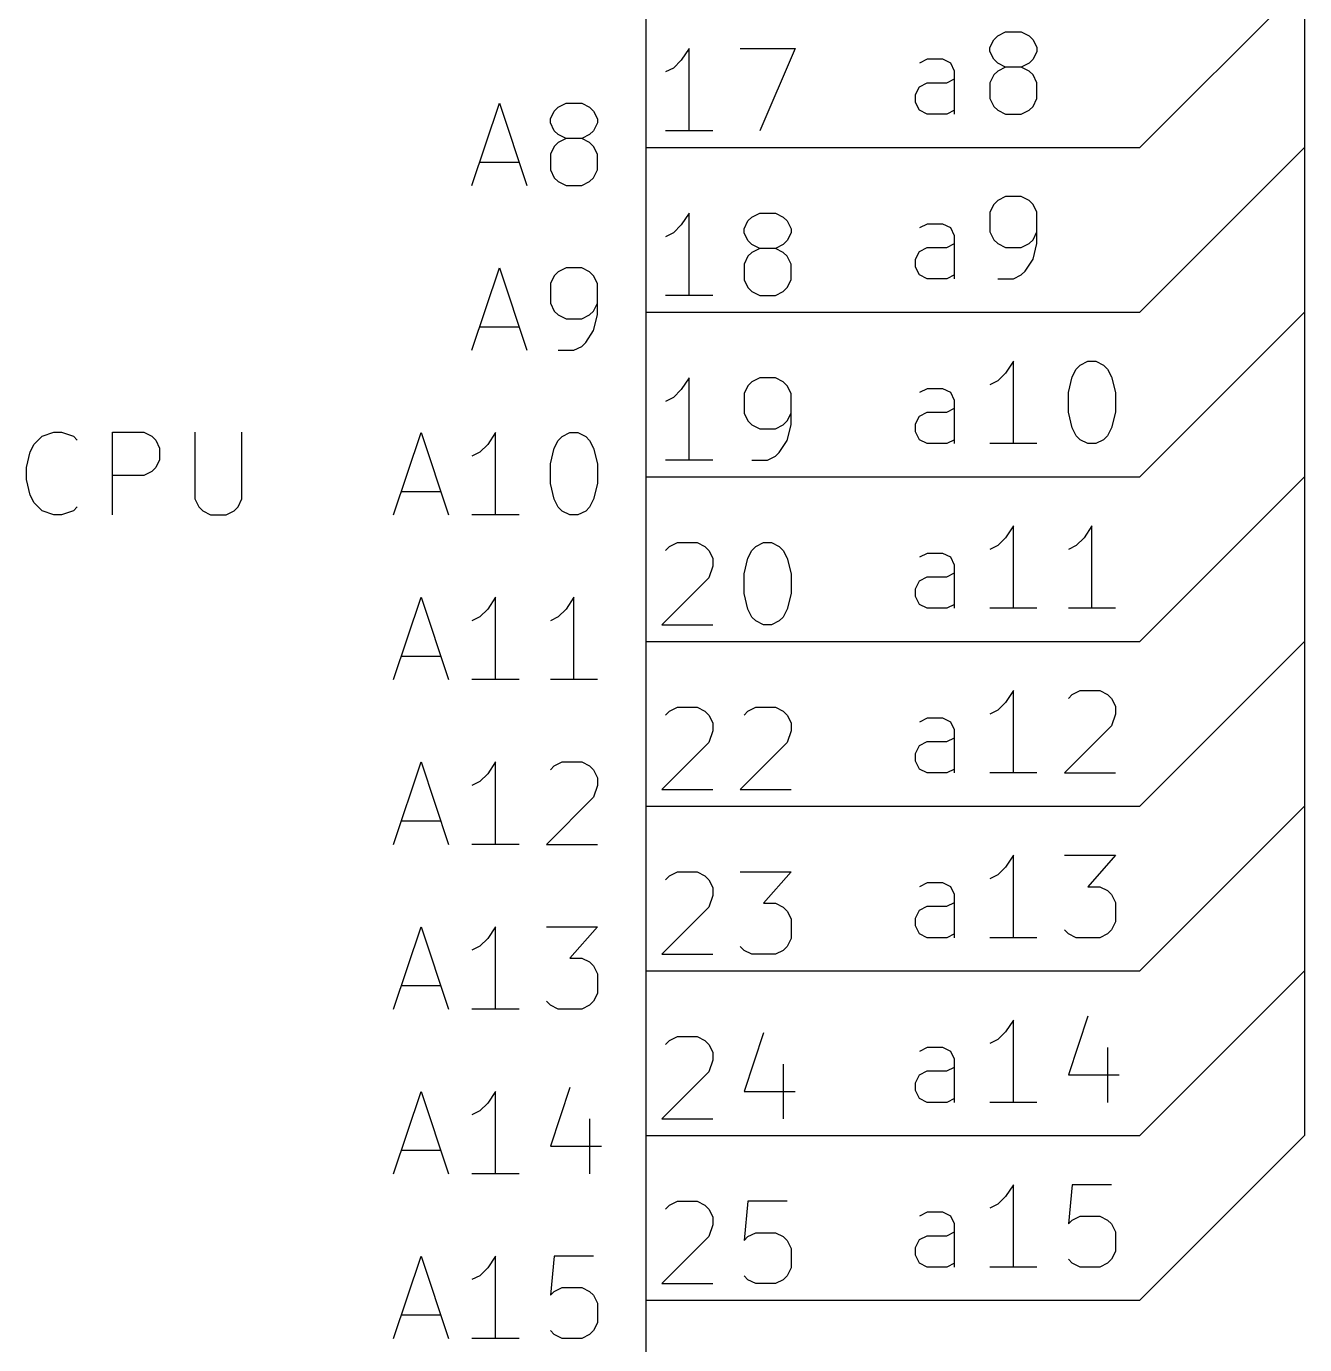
# Model space of a CAD drawing. Header units: millimetres. Extents: x 10 to 287, y -200 to -10.
# Drawn here: x 31.08 to 50.8, y -161.97 to -141.64 of the extents above; entities that cross this region are included whole.
import ezdxf

# ---------------------------------------------------------------- set-up
doc = ezdxf.new("R2010")
doc.units = ezdxf.units.MM
for name, color, linetype in [('BLUE', 174, 'CONTINUOUS'), ('GREENSIXTYFIVE', 129, 'CONTINUOUS'), ('LIGHTBLUE', 172, 'CONTINUOUS'), ('LIGHTGREEN', 92, 'CONTINUOUS'), ('LIGHTRED', 12, 'CONTINUOUS'), ('RED', 14, 'CONTINUOUS'), ('REDSIX', 19, 'CONTINUOUS'), ('WHITE', 250, 'CONTINUOUS')]:
    doc.layers.add(name, color=color, linetype=linetype)

msp = doc.modelspace()

# ---------------------------------------------------------------- linework, layer by layer
at = {"layer": 'BLUE', "linetype": 'CONTINUOUS'}
for p, q in [((50.8, -120.65), (50.8, -153.67)), ((50.8, -153.67), (50.8, -158.75))]:
    msp.add_line(p, q, dxfattribs=at)
at = {"layer": 'GREENSIXTYFIVE', "linetype": 'CONTINUOUS'}
for p, q in [((37.9548, -144.0975), (38.3781, -142.8275)), ((37.9548, -144.0975), (38.3781, -142.8275)), ((38.3781, -142.8275), (38.8015, -144.0975)), ((38.3781, -142.8275), (38.8015, -144.0975)), ((39.2248, -142.9485), (39.2853, -142.888)), ((39.2248, -142.9485), (39.2853, -142.888)), ((39.2853, -142.888), (39.4063, -142.8275)), ((39.2853, -142.888), (39.4063, -142.8275)), ((39.4063, -142.8275), (39.6482, -142.8275)), ((39.4063, -142.8275), (39.6482, -142.8275)), ((39.6482, -142.8275), (39.7691, -142.888)), ((39.6482, -142.8275), (39.7691, -142.888)), ((39.7691, -142.888), (39.8296, -142.9485)), ((39.7691, -142.888), (39.8296, -142.9485)), ((39.1644, -143.0694), (39.2248, -142.9485)), ((39.1644, -143.0694), (39.2248, -142.9485)), ((39.1644, -143.1299), (39.1644, -143.0694)), ((39.1644, -143.1299), (39.1644, -143.0694)), ((39.2248, -143.2509), (39.1644, -143.1299)), ((39.2248, -143.2509), (39.1644, -143.1299)), ((39.8296, -142.9485), (39.8901, -143.0694)), ((39.8296, -142.9485), (39.8901, -143.0694)), ((39.8901, -143.1299), (39.8296, -143.2509)), ((39.8901, -143.1299), (39.8296, -143.2509)), ((39.8901, -143.0694), (39.8901, -143.1299)), ((39.8901, -143.0694), (39.8901, -143.1299)), ((39.2853, -143.3113), (39.2248, -143.2509)), ((39.2853, -143.3113), (39.2248, -143.2509)), ((39.4063, -143.3718), (39.2853, -143.3113)), ((39.4063, -143.3718), (39.2853, -143.3113)), ((39.7691, -143.3113), (39.6482, -143.3718)), ((39.7691, -143.3113), (39.6482, -143.3718)), ((39.8296, -143.2509), (39.7691, -143.3113)), ((39.8296, -143.2509), (39.7691, -143.3113)), ((39.2248, -143.4928), (39.1644, -143.6137)), ((39.2248, -143.4928), (39.1644, -143.6137)), ((39.2853, -143.4323), (39.2248, -143.4928)), ((39.2853, -143.4323), (39.2248, -143.4928)), ((39.4063, -143.3718), (39.2853, -143.4323)), ((39.4063, -143.3718), (39.2853, -143.4323)), ((39.6482, -143.3718), (39.4063, -143.3718)), ((39.6482, -143.3718), (39.4063, -143.3718)), ((39.7691, -143.4323), (39.6482, -143.3718)), ((39.7691, -143.4323), (39.6482, -143.3718)), ((39.8296, -143.4928), (39.7691, -143.4323)), ((39.8296, -143.4928), (39.7691, -143.4323)), ((39.8901, -143.6137), (39.8296, -143.4928)), ((39.8901, -143.6137), (39.8296, -143.4928)), ((38.0758, -143.7347), (38.6805, -143.7347)), ((38.0758, -143.7347), (38.6805, -143.7347)), ((39.1644, -143.6137), (39.1644, -143.8556)), ((39.1644, -143.6137), (39.1644, -143.8556)), ((39.8901, -143.8556), (39.8901, -143.6137)), ((39.8901, -143.8556), (39.8901, -143.6137)), ((39.1644, -143.8556), (39.2248, -143.9766)), ((39.1644, -143.8556), (39.2248, -143.9766)), ((39.8296, -143.9766), (39.8901, -143.8556)), ((39.8296, -143.9766), (39.8901, -143.8556)), ((39.2248, -143.9766), (39.2853, -144.0371)), ((39.2248, -143.9766), (39.2853, -144.0371)), ((39.2853, -144.0371), (39.4063, -144.0975)), ((39.2853, -144.0371), (39.4063, -144.0975)), ((39.4063, -144.0975), (39.6482, -144.0975)), ((39.4063, -144.0975), (39.6482, -144.0975)), ((39.6482, -144.0975), (39.7691, -144.0371)), ((39.6482, -144.0975), (39.7691, -144.0371)), ((39.7691, -144.0371), (39.8296, -143.9766)), ((39.7691, -144.0371), (39.8296, -143.9766)), ((37.9548, -146.6375), (38.3781, -145.3675)), ((37.9548, -146.6375), (38.3781, -145.3675)), ((38.3781, -145.3675), (38.8015, -146.6375)), ((38.3781, -145.3675), (38.8015, -146.6375)), ((39.2248, -145.4885), (39.1644, -145.6094)), ((39.2248, -145.4885), (39.1644, -145.6094)), ((39.2853, -145.428), (39.2248, -145.4885)), ((39.2853, -145.428), (39.2248, -145.4885)), ((39.4063, -145.3675), (39.2853, -145.428)), ((39.4063, -145.3675), (39.2853, -145.428)), ((39.6482, -145.3675), (39.4063, -145.3675)), ((39.6482, -145.3675), (39.4063, -145.3675)), ((39.7691, -145.428), (39.6482, -145.3675)), ((39.7691, -145.428), (39.6482, -145.3675)), ((39.8296, -145.4885), (39.7691, -145.428)), ((39.8296, -145.4885), (39.7691, -145.428)), ((39.8901, -145.6094), (39.8296, -145.4885)), ((39.8901, -145.6094), (39.8296, -145.4885)), ((39.1644, -145.6094), (39.1644, -145.9118)), ((39.1644, -145.6094), (39.1644, -145.9118)), ((39.8901, -146.0932), (39.8901, -145.6094)), ((39.8901, -146.0932), (39.8901, -145.6094)), ((39.1644, -145.9118), (39.2248, -146.0328)), ((39.1644, -145.9118), (39.2248, -146.0328)), ((39.8296, -146.0328), (39.8901, -145.9118)), ((39.8296, -146.0328), (39.8901, -145.9118)), ((39.2248, -146.0328), (39.2853, -146.0932)), ((39.2248, -146.0328), (39.2853, -146.0932)), ((39.2853, -146.0932), (39.4063, -146.1537)), ((39.2853, -146.0932), (39.4063, -146.1537)), ((39.4063, -146.1537), (39.6482, -146.1537)), ((39.4063, -146.1537), (39.6482, -146.1537)), ((39.6482, -146.1537), (39.7691, -146.0932)), ((39.6482, -146.1537), (39.7691, -146.0932)), ((39.7691, -146.0932), (39.8296, -146.0328)), ((39.7691, -146.0932), (39.8296, -146.0328)), ((39.8296, -146.3351), (39.8901, -146.0932)), ((39.8296, -146.3351), (39.8901, -146.0932)), ((38.0758, -146.2747), (38.6805, -146.2747)), ((38.0758, -146.2747), (38.6805, -146.2747)), ((39.7086, -146.5166), (39.8296, -146.3351)), ((39.7086, -146.5166), (39.8296, -146.3351)), ((39.5272, -146.6375), (39.6482, -146.5771)), ((39.5272, -146.6375), (39.6482, -146.5771)), ((39.6482, -146.5771), (39.7086, -146.5166)), ((39.6482, -146.5771), (39.7086, -146.5166)), ((39.2853, -146.6375), (39.5272, -146.6375)), ((39.2853, -146.6375), (39.5272, -146.6375)), ((36.7453, -149.1775), (37.1686, -147.9075)), ((36.7453, -149.1775), (37.1686, -147.9075)), ((37.1686, -147.9075), (37.592, -149.1775)), ((37.1686, -147.9075), (37.592, -149.1775)), ((38.3177, -147.9075), (38.1968, -148.089)), ((38.3177, -147.9075), (38.1968, -148.089)), ((38.3177, -149.1775), (38.3177, -147.9075)), ((38.3177, -149.1775), (38.3177, -147.9075)), ((39.2853, -148.0285), (39.3458, -147.968)), ((39.2853, -148.0285), (39.3458, -147.968)), ((39.3458, -147.968), (39.4667, -147.9075)), ((39.3458, -147.968), (39.4667, -147.9075)), ((39.4667, -147.9075), (39.5877, -147.9075)), ((39.4667, -147.9075), (39.5877, -147.9075)), ((39.5877, -147.9075), (39.7086, -147.968)), ((39.5877, -147.9075), (39.7086, -147.968)), ((39.7086, -147.968), (39.7691, -148.0285)), ((39.7086, -147.968), (39.7691, -148.0285)), ((38.0758, -148.2099), (37.9549, -148.2704)), ((38.0758, -148.2099), (37.9549, -148.2704)), ((38.1968, -148.089), (38.0758, -148.2099)), ((38.1968, -148.089), (38.0758, -148.2099)), ((39.1644, -148.3913), (39.2248, -148.1494)), ((39.1644, -148.3913), (39.2248, -148.1494)), ((39.2248, -148.1494), (39.2853, -148.0285)), ((39.2248, -148.1494), (39.2853, -148.0285)), ((39.7691, -148.0285), (39.8296, -148.1494)), ((39.7691, -148.0285), (39.8296, -148.1494)), ((39.8296, -148.1494), (39.8901, -148.3913)), ((39.8296, -148.1494), (39.8901, -148.3913)), ((39.1644, -148.6937), (39.1644, -148.3913)), ((39.1644, -148.6937), (39.1644, -148.3913)), ((39.8901, -148.3913), (39.8901, -148.6937)), ((39.8901, -148.3913), (39.8901, -148.6937)), ((36.8663, -148.8147), (37.471, -148.8147)), ((36.8663, -148.8147), (37.471, -148.8147)), ((39.2248, -148.9356), (39.1644, -148.6937)), ((39.2248, -148.9356), (39.1644, -148.6937)), ((39.8901, -148.6937), (39.8296, -148.9356)), ((39.8901, -148.6937), (39.8296, -148.9356)), ((39.2853, -149.0566), (39.2248, -148.9356)), ((39.2853, -149.0566), (39.2248, -148.9356)), ((39.8296, -148.9356), (39.7691, -149.0566)), ((39.8296, -148.9356), (39.7691, -149.0566)), ((38.6806, -149.1775), (37.9549, -149.1775)), ((38.6806, -149.1775), (37.9549, -149.1775)), ((39.3458, -149.1171), (39.2853, -149.0566)), ((39.3458, -149.1171), (39.2853, -149.0566)), ((39.4667, -149.1775), (39.3458, -149.1171)), ((39.4667, -149.1775), (39.3458, -149.1171)), ((39.5877, -149.1775), (39.4667, -149.1775)), ((39.5877, -149.1775), (39.4667, -149.1775)), ((39.7086, -149.1171), (39.5877, -149.1775)), ((39.7086, -149.1171), (39.5877, -149.1775)), ((39.7691, -149.0566), (39.7086, -149.1171)), ((39.7691, -149.0566), (39.7086, -149.1171)), ((36.7453, -151.7175), (37.1686, -150.4475)), ((36.7453, -151.7175), (37.1686, -150.4475)), ((37.1686, -150.4475), (37.592, -151.7175)), ((37.1686, -150.4475), (37.592, -151.7175)), ((38.3177, -150.4475), (38.1968, -150.629)), ((38.3177, -150.4475), (38.1968, -150.629)), ((38.3177, -151.7175), (38.3177, -150.4475)), ((38.3177, -151.7175), (38.3177, -150.4475)), ((39.5272, -150.4475), (39.4063, -150.629)), ((39.5272, -150.4475), (39.4063, -150.629)), ((39.5272, -151.7175), (39.5272, -150.4475)), ((39.5272, -151.7175), (39.5272, -150.4475)), ((38.1968, -150.629), (38.0758, -150.7499)), ((38.1968, -150.629), (38.0758, -150.7499)), ((39.4063, -150.629), (39.2853, -150.7499)), ((39.4063, -150.629), (39.2853, -150.7499)), ((38.0758, -150.7499), (37.9549, -150.8104)), ((38.0758, -150.7499), (37.9549, -150.8104)), ((39.2853, -150.7499), (39.1644, -150.8104)), ((39.2853, -150.7499), (39.1644, -150.8104)), ((36.8663, -151.3547), (37.471, -151.3547)), ((36.8663, -151.3547), (37.471, -151.3547)), ((38.6806, -151.7175), (37.9549, -151.7175)), ((38.6806, -151.7175), (37.9549, -151.7175)), ((39.8901, -151.7175), (39.1644, -151.7175)), ((39.8901, -151.7175), (39.1644, -151.7175)), ((36.7453, -154.2575), (37.1686, -152.9875)), ((36.7453, -154.2575), (37.1686, -152.9875)), ((37.1686, -152.9875), (37.592, -154.2575)), ((37.1686, -152.9875), (37.592, -154.2575)), ((38.3177, -152.9875), (38.1968, -153.169)), ((38.3177, -152.9875), (38.1968, -153.169)), ((38.3177, -154.2575), (38.3177, -152.9875)), ((38.3177, -154.2575), (38.3177, -152.9875)), ((39.1644, -153.1085), (39.2248, -153.048)), ((39.1644, -153.1085), (39.2248, -153.048)), ((39.2248, -153.048), (39.3458, -152.9875)), ((39.2248, -153.048), (39.3458, -152.9875)), ((39.3458, -152.9875), (39.6482, -152.9875)), ((39.3458, -152.9875), (39.6482, -152.9875)), ((39.6482, -152.9875), (39.7691, -153.048)), ((39.6482, -152.9875), (39.7691, -153.048)), ((39.7691, -153.048), (39.8296, -153.1085)), ((39.7691, -153.048), (39.8296, -153.1085)), ((38.0758, -153.2899), (37.9549, -153.3504)), ((38.0758, -153.2899), (37.9549, -153.3504)), ((38.1968, -153.169), (38.0758, -153.2899)), ((38.1968, -153.169), (38.0758, -153.2899)), ((39.8296, -153.1085), (39.8901, -153.2294)), ((39.8296, -153.1085), (39.8901, -153.2294)), ((39.8901, -153.2294), (39.8901, -153.3504)), ((39.8901, -153.2294), (39.8901, -153.3504)), ((39.8901, -153.3504), (39.8296, -153.5318)), ((39.8901, -153.3504), (39.8296, -153.5318)), ((39.8296, -153.5318), (39.1039, -154.2575)), ((39.8296, -153.5318), (39.1039, -154.2575)), ((36.8663, -153.8947), (37.471, -153.8947)), ((36.8663, -153.8947), (37.471, -153.8947)), ((38.6806, -154.2575), (37.9549, -154.2575)), ((38.6806, -154.2575), (37.9549, -154.2575)), ((39.1039, -154.2575), (39.8901, -154.2575)), ((39.1039, -154.2575), (39.8901, -154.2575)), ((36.7453, -156.7975), (37.1686, -155.5275)), ((36.7453, -156.7975), (37.1686, -155.5275)), ((37.1686, -155.5275), (37.592, -156.7975)), ((37.1686, -155.5275), (37.592, -156.7975)), ((38.3177, -155.5275), (38.1968, -155.709)), ((38.3177, -155.5275), (38.1968, -155.709)), ((38.3177, -156.7975), (38.3177, -155.5275)), ((38.3177, -156.7975), (38.3177, -155.5275)), ((39.1039, -155.5275), (39.8901, -155.5275)), ((39.1039, -155.5275), (39.8901, -155.5275)), ((39.8901, -155.5275), (39.4667, -156.0113)), ((39.8901, -155.5275), (39.4667, -156.0113)), ((38.1968, -155.709), (38.0758, -155.8299)), ((38.1968, -155.709), (38.0758, -155.8299)), ((38.0758, -155.8299), (37.9549, -155.8904)), ((38.0758, -155.8299), (37.9549, -155.8904)), ((39.4667, -156.0113), (39.6482, -156.0113)), ((39.4667, -156.0113), (39.6482, -156.0113)), ((39.6482, -156.0113), (39.7691, -156.0718)), ((39.6482, -156.0113), (39.7691, -156.0718)), ((39.7691, -156.0718), (39.8296, -156.1323)), ((39.7691, -156.0718), (39.8296, -156.1323)), ((39.8296, -156.1323), (39.8901, -156.2532)), ((39.8296, -156.1323), (39.8901, -156.2532)), ((39.8901, -156.2532), (39.8901, -156.5556)), ((39.8901, -156.2532), (39.8901, -156.5556)), ((36.8663, -156.4347), (37.471, -156.4347)), ((36.8663, -156.4347), (37.471, -156.4347)), ((39.1644, -156.7371), (39.1039, -156.6766)), ((39.1644, -156.7371), (39.1039, -156.6766)), ((39.2853, -156.7975), (39.1644, -156.7371)), ((39.2853, -156.7975), (39.1644, -156.7371)), ((39.7691, -156.7371), (39.6482, -156.7975)), ((39.7691, -156.7371), (39.6482, -156.7975)), ((39.8296, -156.6766), (39.7691, -156.7371)), ((39.8296, -156.6766), (39.7691, -156.7371)), ((39.8901, -156.5556), (39.8296, -156.6766)), ((39.8901, -156.5556), (39.8296, -156.6766)), ((38.6806, -156.7975), (37.9549, -156.7975)), ((38.6806, -156.7975), (37.9549, -156.7975)), ((39.6482, -156.7975), (39.2853, -156.7975)), ((39.6482, -156.7975), (39.2853, -156.7975)), ((36.7453, -159.3375), (37.1686, -158.0675)), ((36.7453, -159.3375), (37.1686, -158.0675)), ((37.1686, -158.0675), (37.592, -159.3375)), ((37.1686, -158.0675), (37.592, -159.3375)), ((38.3177, -158.0675), (38.1968, -158.249)), ((38.3177, -158.0675), (38.1968, -158.249)), ((38.3177, -159.3375), (38.3177, -158.0675)), ((38.3177, -159.3375), (38.3177, -158.0675)), ((39.4667, -158.0071), (39.1644, -158.9142)), ((39.4667, -158.0071), (39.1644, -158.9142)), ((38.0758, -158.3699), (37.9549, -158.4304)), ((38.0758, -158.3699), (37.9549, -158.4304)), ((38.1968, -158.249), (38.0758, -158.3699)), ((38.1968, -158.249), (38.0758, -158.3699)), ((39.7691, -158.4909), (39.7691, -159.3375)), ((39.7691, -158.4909), (39.7691, -159.3375)), ((36.8663, -158.9747), (37.471, -158.9747)), ((36.8663, -158.9747), (37.471, -158.9747)), ((39.1644, -158.9142), (39.9505, -158.9142)), ((39.1644, -158.9142), (39.9505, -158.9142)), ((38.6806, -159.3375), (37.9549, -159.3375)), ((38.6806, -159.3375), (37.9549, -159.3375)), ((36.7453, -161.8775), (37.1686, -160.6075)), ((36.7453, -161.8775), (37.1686, -160.6075)), ((37.1686, -160.6075), (37.592, -161.8775)), ((37.1686, -160.6075), (37.592, -161.8775)), ((38.3177, -160.6075), (38.1968, -160.789)), ((38.3177, -160.6075), (38.1968, -160.789)), ((38.3177, -161.8775), (38.3177, -160.6075)), ((38.3177, -161.8775), (38.3177, -160.6075)), ((39.2248, -160.6075), (39.1644, -161.2123)), ((39.2248, -160.6075), (39.1644, -161.2123)), ((39.8296, -160.6075), (39.2248, -160.6075)), ((39.8296, -160.6075), (39.2248, -160.6075)), ((38.1968, -160.789), (38.0758, -160.9099)), ((38.1968, -160.789), (38.0758, -160.9099)), ((38.0758, -160.9099), (37.9549, -160.9704)), ((38.0758, -160.9099), (37.9549, -160.9704)), ((39.1644, -161.2123), (39.2248, -161.1518)), ((39.1644, -161.2123), (39.2248, -161.1518)), ((39.2248, -161.1518), (39.3458, -161.0913)), ((39.2248, -161.1518), (39.3458, -161.0913)), ((39.3458, -161.0913), (39.6482, -161.0913)), ((39.3458, -161.0913), (39.6482, -161.0913)), ((39.6482, -161.0913), (39.7691, -161.1518)), ((39.6482, -161.0913), (39.7691, -161.1518)), ((39.7691, -161.1518), (39.8296, -161.2123)), ((39.7691, -161.1518), (39.8296, -161.2123)), ((39.8296, -161.2123), (39.8901, -161.3332)), ((39.8296, -161.2123), (39.8901, -161.3332)), ((39.8901, -161.3332), (39.8901, -161.6356)), ((39.8901, -161.3332), (39.8901, -161.6356)), ((36.8663, -161.5147), (37.471, -161.5147)), ((36.8663, -161.5147), (37.471, -161.5147)), ((39.2248, -161.8171), (39.1644, -161.7566)), ((39.2248, -161.8171), (39.1644, -161.7566)), ((39.3458, -161.8775), (39.2248, -161.8171)), ((39.3458, -161.8775), (39.2248, -161.8171)), ((39.7691, -161.8171), (39.6482, -161.8775)), ((39.7691, -161.8171), (39.6482, -161.8775)), ((39.8296, -161.7566), (39.7691, -161.8171)), ((39.8296, -161.7566), (39.7691, -161.8171)), ((39.8901, -161.6356), (39.8296, -161.7566)), ((39.8901, -161.6356), (39.8296, -161.7566)), ((38.6806, -161.8775), (37.9549, -161.8775)), ((38.6806, -161.8775), (37.9549, -161.8775)), ((39.6482, -161.8775), (39.3458, -161.8775)), ((39.6482, -161.8775), (39.3458, -161.8775))]:
    msp.add_line(p, q, dxfattribs=at)
at = {"layer": 'LIGHTBLUE', "linetype": 'CONTINUOUS'}
for p, q in [((31.2012, -148.0847), (31.3222, -147.9637)), ((31.3222, -147.9637), (31.5036, -147.9032)), ((31.5036, -147.9032), (31.6245, -147.9032)), ((31.6245, -147.9032), (31.806, -147.9637)), ((31.806, -147.9637), (31.8664, -148.0242)), ((32.4107, -149.1732), (32.4107, -147.9032)), ((32.4107, -147.9032), (32.8945, -147.9032)), ((32.8945, -147.9032), (33.0155, -147.9637)), ((33.0155, -147.9637), (33.076, -148.0242)), ((33.6807, -147.9032), (33.6807, -148.9313)), ((34.4064, -148.9313), (34.4064, -147.9032)), ((31.0803, -148.4475), (31.1407, -148.2056)), ((31.1407, -148.2056), (31.2012, -148.0847)), ((33.076, -148.0242), (33.1364, -148.1451)), ((33.1364, -148.1451), (33.1364, -148.3266)), ((33.1364, -148.3266), (33.076, -148.4475)), ((31.0803, -148.6289), (31.0803, -148.4475)), ((32.8945, -148.5685), (32.4107, -148.5685)), ((33.0155, -148.508), (32.8945, -148.5685)), ((33.076, -148.4475), (33.0155, -148.508)), ((31.1407, -148.8708), (31.0803, -148.6289)), ((31.2012, -148.9918), (31.1407, -148.8708)), ((31.3222, -149.1128), (31.2012, -148.9918)), ((33.6807, -148.9313), (33.7412, -149.0523)), ((34.346, -149.0523), (34.4064, -148.9313)), ((31.5036, -149.1732), (31.3222, -149.1128)), ((31.6245, -149.1732), (31.5036, -149.1732)), ((31.806, -149.1128), (31.6245, -149.1732)), ((31.8664, -149.0523), (31.806, -149.1128)), ((33.7412, -149.0523), (33.8017, -149.1128)), ((33.8017, -149.1128), (33.9226, -149.1732)), ((33.9226, -149.1732), (34.1645, -149.1732)), ((34.1645, -149.1732), (34.2855, -149.1128)), ((34.2855, -149.1128), (34.346, -149.0523))]:
    msp.add_line(p, q, dxfattribs=at)
at = {"layer": 'LIGHTGREEN', "linetype": 'CONTINUOUS'}
for p, q in [((48.26, -143.51), (50.8, -140.97)), ((43.18, -143.51), (48.26, -143.51)), ((48.26, -146.05), (50.8, -143.51)), ((43.18, -146.05), (48.26, -146.05)), ((48.26, -148.59), (50.8, -146.05)), ((43.18, -148.59), (48.26, -148.59)), ((48.26, -151.13), (50.8, -148.59)), ((43.18, -151.13), (48.26, -151.13)), ((48.26, -153.67), (50.8, -151.13)), ((43.18, -153.67), (48.26, -153.67)), ((48.26, -156.21), (50.8, -153.67)), ((43.18, -156.21), (48.26, -156.21)), ((48.26, -158.75), (50.8, -156.21)), ((43.18, -158.75), (48.26, -158.75)), ((48.26, -161.29), (50.8, -158.75)), ((43.18, -161.29), (48.26, -161.29))]:
    msp.add_line(p, q, dxfattribs=at)
at = {"layer": 'LIGHTRED', "linetype": 'CONTINUOUS'}
for p, q in [((41.3052, -141.9829), (41.1843, -142.1644)), ((41.3052, -141.9829), (41.1843, -142.1644)), ((41.3052, -143.2529), (41.3052, -141.9829)), ((41.3052, -143.2529), (41.3052, -141.9829)), ((42.0914, -141.9829), (42.938, -141.9829)), ((42.0914, -141.9829), (42.938, -141.9829)), ((42.938, -141.9829), (42.3938, -143.2529)), ((42.938, -141.9829), (42.3938, -143.2529)), ((41.0633, -142.2853), (40.9424, -142.3458)), ((41.0633, -142.2853), (40.9424, -142.3458)), ((41.1843, -142.1644), (41.0633, -142.2853)), ((41.1843, -142.1644), (41.0633, -142.2853)), ((41.6681, -143.2529), (40.9424, -143.2529)), ((41.6681, -143.2529), (40.9424, -143.2529)), ((41.3052, -144.5229), (41.1843, -144.7044)), ((41.3052, -144.5229), (41.1843, -144.7044)), ((41.3052, -145.7929), (41.3052, -144.5229)), ((41.3052, -145.7929), (41.3052, -144.5229)), ((42.2728, -144.5834), (42.3938, -144.5229)), ((42.2728, -144.5834), (42.3938, -144.5229)), ((42.3938, -144.5229), (42.6357, -144.5229)), ((42.3938, -144.5229), (42.6357, -144.5229)), ((42.6357, -144.5229), (42.7566, -144.5834)), ((42.6357, -144.5229), (42.7566, -144.5834)), ((41.1843, -144.7044), (41.0633, -144.8253)), ((41.1843, -144.7044), (41.0633, -144.8253)), ((42.1519, -144.7648), (42.2123, -144.6439)), ((42.1519, -144.7648), (42.2123, -144.6439)), ((42.2123, -144.6439), (42.2728, -144.5834)), ((42.2123, -144.6439), (42.2728, -144.5834)), ((42.7566, -144.5834), (42.8171, -144.6439)), ((42.7566, -144.5834), (42.8171, -144.6439)), ((42.8171, -144.6439), (42.8776, -144.7648)), ((42.8171, -144.6439), (42.8776, -144.7648)), ((41.0633, -144.8253), (40.9424, -144.8858)), ((41.0633, -144.8253), (40.9424, -144.8858)), ((42.1519, -144.8253), (42.1519, -144.7648)), ((42.1519, -144.8253), (42.1519, -144.7648)), ((42.2123, -144.9463), (42.1519, -144.8253)), ((42.2123, -144.9463), (42.1519, -144.8253)), ((42.2728, -145.0067), (42.2123, -144.9463)), ((42.2728, -145.0067), (42.2123, -144.9463)), ((42.8171, -144.9463), (42.7566, -145.0067)), ((42.8171, -144.9463), (42.7566, -145.0067)), ((42.8776, -144.8253), (42.8171, -144.9463)), ((42.8776, -144.8253), (42.8171, -144.9463)), ((42.8776, -144.7648), (42.8776, -144.8253)), ((42.8776, -144.7648), (42.8776, -144.8253)), ((42.2728, -145.1277), (42.2123, -145.1882)), ((42.2728, -145.1277), (42.2123, -145.1882)), ((42.3938, -145.0672), (42.2728, -145.0067)), ((42.3938, -145.0672), (42.2728, -145.0067)), ((42.3938, -145.0672), (42.2728, -145.1277)), ((42.3938, -145.0672), (42.2728, -145.1277)), ((42.6357, -145.0672), (42.3938, -145.0672)), ((42.6357, -145.0672), (42.3938, -145.0672)), ((42.7566, -145.0067), (42.6357, -145.0672)), ((42.7566, -145.0067), (42.6357, -145.0672)), ((42.7566, -145.1277), (42.6357, -145.0672)), ((42.7566, -145.1277), (42.6357, -145.0672)), ((42.8171, -145.1882), (42.7566, -145.1277)), ((42.8171, -145.1882), (42.7566, -145.1277)), ((42.2123, -145.1882), (42.1519, -145.3091)), ((42.2123, -145.1882), (42.1519, -145.3091)), ((42.1519, -145.3091), (42.1519, -145.551)), ((42.1519, -145.3091), (42.1519, -145.551)), ((42.8776, -145.3091), (42.8171, -145.1882)), ((42.8776, -145.3091), (42.8171, -145.1882)), ((42.8776, -145.551), (42.8776, -145.3091)), ((42.8776, -145.551), (42.8776, -145.3091)), ((42.1519, -145.551), (42.2123, -145.672)), ((42.1519, -145.551), (42.2123, -145.672)), ((42.8171, -145.672), (42.8776, -145.551)), ((42.8171, -145.672), (42.8776, -145.551)), ((42.2123, -145.672), (42.2728, -145.7325)), ((42.2123, -145.672), (42.2728, -145.7325)), ((42.2728, -145.7325), (42.3938, -145.7929)), ((42.2728, -145.7325), (42.3938, -145.7929)), ((42.6357, -145.7929), (42.7566, -145.7325)), ((42.6357, -145.7929), (42.7566, -145.7325)), ((42.7566, -145.7325), (42.8171, -145.672)), ((42.7566, -145.7325), (42.8171, -145.672)), ((41.6681, -145.7929), (40.9424, -145.7929)), ((41.6681, -145.7929), (40.9424, -145.7929)), ((42.3938, -145.7929), (42.6357, -145.7929)), ((42.3938, -145.7929), (42.6357, -145.7929)), ((41.3052, -147.0629), (41.1843, -147.2444)), ((41.3052, -147.0629), (41.1843, -147.2444)), ((41.3052, -148.3329), (41.3052, -147.0629)), ((41.3052, -148.3329), (41.3052, -147.0629)), ((42.2123, -147.1839), (42.1519, -147.3048)), ((42.2123, -147.1839), (42.1519, -147.3048)), ((42.2728, -147.1234), (42.2123, -147.1839)), ((42.2728, -147.1234), (42.2123, -147.1839)), ((42.3938, -147.0629), (42.2728, -147.1234)), ((42.3938, -147.0629), (42.2728, -147.1234)), ((42.6357, -147.0629), (42.3938, -147.0629)), ((42.6357, -147.0629), (42.3938, -147.0629)), ((42.7566, -147.1234), (42.6357, -147.0629)), ((42.7566, -147.1234), (42.6357, -147.0629)), ((42.8171, -147.1839), (42.7566, -147.1234)), ((42.8171, -147.1839), (42.7566, -147.1234)), ((42.8776, -147.3048), (42.8171, -147.1839)), ((42.8776, -147.3048), (42.8171, -147.1839)), ((41.0633, -147.3653), (40.9424, -147.4258)), ((41.0633, -147.3653), (40.9424, -147.4258)), ((41.1843, -147.2444), (41.0633, -147.3653)), ((41.1843, -147.2444), (41.0633, -147.3653)), ((42.1519, -147.3048), (42.1519, -147.6072)), ((42.1519, -147.3048), (42.1519, -147.6072)), ((42.8776, -147.7886), (42.8776, -147.3048)), ((42.8776, -147.7886), (42.8776, -147.3048)), ((42.1519, -147.6072), (42.2123, -147.7282)), ((42.1519, -147.6072), (42.2123, -147.7282)), ((42.2123, -147.7282), (42.2728, -147.7886)), ((42.2123, -147.7282), (42.2728, -147.7886)), ((42.2728, -147.7886), (42.3938, -147.8491)), ((42.2728, -147.7886), (42.3938, -147.8491)), ((42.6357, -147.8491), (42.7566, -147.7886)), ((42.6357, -147.8491), (42.7566, -147.7886)), ((42.7566, -147.7886), (42.8171, -147.7282)), ((42.7566, -147.7886), (42.8171, -147.7282)), ((42.8171, -147.7282), (42.8776, -147.6072)), ((42.8171, -147.7282), (42.8776, -147.6072)), ((42.8171, -148.0305), (42.8776, -147.7886)), ((42.8171, -148.0305), (42.8776, -147.7886)), ((42.3938, -147.8491), (42.6357, -147.8491)), ((42.3938, -147.8491), (42.6357, -147.8491)), ((42.6357, -148.2725), (42.6961, -148.212)), ((42.6357, -148.2725), (42.6961, -148.212)), ((42.6961, -148.212), (42.8171, -148.0305)), ((42.6961, -148.212), (42.8171, -148.0305)), ((41.6681, -148.3329), (40.9424, -148.3329)), ((41.6681, -148.3329), (40.9424, -148.3329)), ((42.2728, -148.3329), (42.5147, -148.3329)), ((42.2728, -148.3329), (42.5147, -148.3329)), ((42.5147, -148.3329), (42.6357, -148.2725)), ((42.5147, -148.3329), (42.6357, -148.2725)), ((41.0028, -149.6634), (41.1238, -149.6029)), ((41.0028, -149.6634), (41.1238, -149.6029)), ((41.1238, -149.6029), (41.4262, -149.6029)), ((41.1238, -149.6029), (41.4262, -149.6029)), ((41.4262, -149.6029), (41.5471, -149.6634)), ((41.4262, -149.6029), (41.5471, -149.6634)), ((42.3333, -149.6634), (42.4542, -149.6029)), ((42.3333, -149.6634), (42.4542, -149.6029)), ((42.4542, -149.6029), (42.5752, -149.6029)), ((42.4542, -149.6029), (42.5752, -149.6029)), ((42.5752, -149.6029), (42.6961, -149.6634)), ((42.5752, -149.6029), (42.6961, -149.6634)), ((40.9424, -149.7239), (41.0028, -149.6634)), ((40.9424, -149.7239), (41.0028, -149.6634)), ((41.5471, -149.6634), (41.6076, -149.7239)), ((41.5471, -149.6634), (41.6076, -149.7239)), ((41.6076, -149.7239), (41.6681, -149.8448)), ((41.6076, -149.7239), (41.6681, -149.8448)), ((42.2123, -149.8448), (42.2728, -149.7239)), ((42.2123, -149.8448), (42.2728, -149.7239)), ((42.2728, -149.7239), (42.3333, -149.6634)), ((42.2728, -149.7239), (42.3333, -149.6634)), ((42.6961, -149.6634), (42.7566, -149.7239)), ((42.6961, -149.6634), (42.7566, -149.7239)), ((42.7566, -149.7239), (42.8171, -149.8448)), ((42.7566, -149.7239), (42.8171, -149.8448)), ((41.6681, -149.9658), (41.6076, -150.1472)), ((41.6681, -149.9658), (41.6076, -150.1472)), ((41.6681, -149.8448), (41.6681, -149.9658)), ((41.6681, -149.8448), (41.6681, -149.9658)), ((42.1519, -150.0867), (42.2123, -149.8448)), ((42.1519, -150.0867), (42.2123, -149.8448)), ((42.8171, -149.8448), (42.8776, -150.0867)), ((42.8171, -149.8448), (42.8776, -150.0867)), ((41.6076, -150.1472), (40.8819, -150.8729)), ((41.6076, -150.1472), (40.8819, -150.8729)), ((42.1519, -150.3891), (42.1519, -150.0867)), ((42.1519, -150.3891), (42.1519, -150.0867)), ((42.8776, -150.0867), (42.8776, -150.3891)), ((42.8776, -150.0867), (42.8776, -150.3891)), ((42.2123, -150.631), (42.1519, -150.3891)), ((42.2123, -150.631), (42.1519, -150.3891)), ((42.8776, -150.3891), (42.8171, -150.631)), ((42.8776, -150.3891), (42.8171, -150.631)), ((42.2728, -150.752), (42.2123, -150.631)), ((42.2728, -150.752), (42.2123, -150.631)), ((42.8171, -150.631), (42.7566, -150.752)), ((42.8171, -150.631), (42.7566, -150.752)), ((42.3333, -150.8125), (42.2728, -150.752)), ((42.3333, -150.8125), (42.2728, -150.752)), ((42.4542, -150.8729), (42.3333, -150.8125)), ((42.4542, -150.8729), (42.3333, -150.8125)), ((42.6961, -150.8125), (42.5752, -150.8729)), ((42.6961, -150.8125), (42.5752, -150.8729)), ((42.7566, -150.752), (42.6961, -150.8125)), ((42.7566, -150.752), (42.6961, -150.8125)), ((40.8819, -150.8729), (41.6681, -150.8729)), ((40.8819, -150.8729), (41.6681, -150.8729)), ((42.5752, -150.8729), (42.4542, -150.8729)), ((42.5752, -150.8729), (42.4542, -150.8729)), ((40.9424, -152.2639), (41.0028, -152.2034)), ((40.9424, -152.2639), (41.0028, -152.2034)), ((41.0028, -152.2034), (41.1238, -152.1429)), ((41.0028, -152.2034), (41.1238, -152.1429)), ((41.1238, -152.1429), (41.4262, -152.1429)), ((41.1238, -152.1429), (41.4262, -152.1429)), ((41.4262, -152.1429), (41.5471, -152.2034)), ((41.4262, -152.1429), (41.5471, -152.2034)), ((41.5471, -152.2034), (41.6076, -152.2639)), ((41.5471, -152.2034), (41.6076, -152.2639)), ((41.6076, -152.2639), (41.6681, -152.3848)), ((41.6076, -152.2639), (41.6681, -152.3848)), ((42.1519, -152.2639), (42.2123, -152.2034)), ((42.1519, -152.2639), (42.2123, -152.2034)), ((42.2123, -152.2034), (42.3333, -152.1429)), ((42.2123, -152.2034), (42.3333, -152.1429)), ((42.3333, -152.1429), (42.6357, -152.1429)), ((42.3333, -152.1429), (42.6357, -152.1429)), ((42.6357, -152.1429), (42.7566, -152.2034)), ((42.6357, -152.1429), (42.7566, -152.2034)), ((42.7566, -152.2034), (42.8171, -152.2639)), ((42.7566, -152.2034), (42.8171, -152.2639)), ((42.8171, -152.2639), (42.8776, -152.3848)), ((42.8171, -152.2639), (42.8776, -152.3848)), ((41.6681, -152.3848), (41.6681, -152.5058)), ((41.6681, -152.3848), (41.6681, -152.5058)), ((42.8776, -152.3848), (42.8776, -152.5058)), ((42.8776, -152.3848), (42.8776, -152.5058)), ((41.6681, -152.5058), (41.6076, -152.6872)), ((41.6681, -152.5058), (41.6076, -152.6872)), ((42.8776, -152.5058), (42.8171, -152.6872)), ((42.8776, -152.5058), (42.8171, -152.6872)), ((41.6076, -152.6872), (40.8819, -153.4129)), ((41.6076, -152.6872), (40.8819, -153.4129)), ((42.8171, -152.6872), (42.0914, -153.4129)), ((42.8171, -152.6872), (42.0914, -153.4129)), ((40.8819, -153.4129), (41.6681, -153.4129)), ((40.8819, -153.4129), (41.6681, -153.4129)), ((42.0914, -153.4129), (42.8776, -153.4129)), ((42.0914, -153.4129), (42.8776, -153.4129)), ((41.0028, -154.7434), (41.1238, -154.6829)), ((41.0028, -154.7434), (41.1238, -154.6829)), ((41.1238, -154.6829), (41.4262, -154.6829)), ((41.1238, -154.6829), (41.4262, -154.6829)), ((41.4262, -154.6829), (41.5471, -154.7434)), ((41.4262, -154.6829), (41.5471, -154.7434)), ((42.0914, -154.6829), (42.8776, -154.6829)), ((42.0914, -154.6829), (42.8776, -154.6829)), ((42.8776, -154.6829), (42.4542, -155.1667)), ((42.8776, -154.6829), (42.4542, -155.1667)), ((40.9424, -154.8039), (41.0028, -154.7434)), ((40.9424, -154.8039), (41.0028, -154.7434)), ((41.5471, -154.7434), (41.6076, -154.8039)), ((41.5471, -154.7434), (41.6076, -154.8039)), ((41.6076, -154.8039), (41.6681, -154.9248)), ((41.6076, -154.8039), (41.6681, -154.9248)), ((41.6681, -155.0458), (41.6076, -155.2272)), ((41.6681, -155.0458), (41.6076, -155.2272)), ((41.6681, -154.9248), (41.6681, -155.0458)), ((41.6681, -154.9248), (41.6681, -155.0458)), ((41.6076, -155.2272), (40.8819, -155.9529)), ((41.6076, -155.2272), (40.8819, -155.9529)), ((42.4542, -155.1667), (42.6357, -155.1667)), ((42.4542, -155.1667), (42.6357, -155.1667)), ((42.6357, -155.1667), (42.7566, -155.2272)), ((42.6357, -155.1667), (42.7566, -155.2272)), ((42.7566, -155.2272), (42.8171, -155.2877)), ((42.7566, -155.2272), (42.8171, -155.2877)), ((42.8171, -155.2877), (42.8776, -155.4086)), ((42.8171, -155.2877), (42.8776, -155.4086)), ((42.8776, -155.4086), (42.8776, -155.711)), ((42.8776, -155.4086), (42.8776, -155.711)), ((42.8776, -155.711), (42.8171, -155.832)), ((42.8776, -155.711), (42.8171, -155.832)), ((42.1519, -155.8925), (42.0914, -155.832)), ((42.1519, -155.8925), (42.0914, -155.832)), ((42.2728, -155.9529), (42.1519, -155.8925)), ((42.2728, -155.9529), (42.1519, -155.8925)), ((42.7566, -155.8925), (42.6357, -155.9529)), ((42.7566, -155.8925), (42.6357, -155.9529)), ((42.8171, -155.832), (42.7566, -155.8925)), ((42.8171, -155.832), (42.7566, -155.8925)), ((40.8819, -155.9529), (41.6681, -155.9529)), ((40.8819, -155.9529), (41.6681, -155.9529)), ((42.6357, -155.9529), (42.2728, -155.9529)), ((42.6357, -155.9529), (42.2728, -155.9529)), ((40.9424, -157.3439), (41.0028, -157.2834)), ((40.9424, -157.3439), (41.0028, -157.2834)), ((41.0028, -157.2834), (41.1238, -157.2229)), ((41.0028, -157.2834), (41.1238, -157.2229)), ((41.1238, -157.2229), (41.4262, -157.2229)), ((41.1238, -157.2229), (41.4262, -157.2229)), ((41.4262, -157.2229), (41.5471, -157.2834)), ((41.4262, -157.2229), (41.5471, -157.2834)), ((41.5471, -157.2834), (41.6076, -157.3439)), ((41.5471, -157.2834), (41.6076, -157.3439)), ((41.6076, -157.3439), (41.6681, -157.4648)), ((41.6076, -157.3439), (41.6681, -157.4648)), ((42.4542, -157.1625), (42.1519, -158.0696)), ((42.4542, -157.1625), (42.1519, -158.0696)), ((41.6681, -157.4648), (41.6681, -157.5858)), ((41.6681, -157.4648), (41.6681, -157.5858)), ((41.6076, -157.7672), (40.8819, -158.4929)), ((41.6076, -157.7672), (40.8819, -158.4929)), ((41.6681, -157.5858), (41.6076, -157.7672)), ((41.6681, -157.5858), (41.6076, -157.7672)), ((42.7566, -157.6463), (42.7566, -158.4929)), ((42.7566, -157.6463), (42.7566, -158.4929)), ((42.1519, -158.0696), (42.938, -158.0696)), ((42.1519, -158.0696), (42.938, -158.0696)), ((40.8819, -158.4929), (41.6681, -158.4929)), ((40.8819, -158.4929), (41.6681, -158.4929)), ((41.0028, -159.8234), (41.1238, -159.7629)), ((41.0028, -159.8234), (41.1238, -159.7629)), ((41.1238, -159.7629), (41.4262, -159.7629)), ((41.1238, -159.7629), (41.4262, -159.7629)), ((41.4262, -159.7629), (41.5471, -159.8234)), ((41.4262, -159.7629), (41.5471, -159.8234)), ((42.2123, -159.7629), (42.1519, -160.3677)), ((42.2123, -159.7629), (42.1519, -160.3677)), ((42.8171, -159.7629), (42.2123, -159.7629)), ((42.8171, -159.7629), (42.2123, -159.7629)), ((40.9424, -159.8839), (41.0028, -159.8234)), ((40.9424, -159.8839), (41.0028, -159.8234)), ((41.5471, -159.8234), (41.6076, -159.8839)), ((41.5471, -159.8234), (41.6076, -159.8839)), ((41.6076, -159.8839), (41.6681, -160.0048)), ((41.6076, -159.8839), (41.6681, -160.0048)), ((41.6681, -160.0048), (41.6681, -160.1258)), ((41.6681, -160.0048), (41.6681, -160.1258)), ((41.6681, -160.1258), (41.6076, -160.3072)), ((41.6681, -160.1258), (41.6076, -160.3072)), ((41.6076, -160.3072), (40.8819, -161.0329)), ((41.6076, -160.3072), (40.8819, -161.0329)), ((42.1519, -160.3677), (42.2123, -160.3072)), ((42.1519, -160.3677), (42.2123, -160.3072)), ((42.2123, -160.3072), (42.3333, -160.2467)), ((42.2123, -160.3072), (42.3333, -160.2467)), ((42.3333, -160.2467), (42.6357, -160.2467)), ((42.3333, -160.2467), (42.6357, -160.2467)), ((42.6357, -160.2467), (42.7566, -160.3072)), ((42.6357, -160.2467), (42.7566, -160.3072)), ((42.7566, -160.3072), (42.8171, -160.3677)), ((42.7566, -160.3072), (42.8171, -160.3677)), ((42.8171, -160.3677), (42.8776, -160.4886)), ((42.8171, -160.3677), (42.8776, -160.4886)), ((42.8776, -160.4886), (42.8776, -160.791)), ((42.8776, -160.4886), (42.8776, -160.791)), ((42.8776, -160.791), (42.8171, -160.912)), ((42.8776, -160.791), (42.8171, -160.912)), ((42.2123, -160.9725), (42.1519, -160.912)), ((42.2123, -160.9725), (42.1519, -160.912)), ((42.3333, -161.0329), (42.2123, -160.9725)), ((42.3333, -161.0329), (42.2123, -160.9725)), ((42.7566, -160.9725), (42.6357, -161.0329)), ((42.7566, -160.9725), (42.6357, -161.0329)), ((42.8171, -160.912), (42.7566, -160.9725)), ((42.8171, -160.912), (42.7566, -160.9725)), ((40.8819, -161.0329), (41.6681, -161.0329)), ((40.8819, -161.0329), (41.6681, -161.0329)), ((42.6357, -161.0329), (42.3333, -161.0329)), ((42.6357, -161.0329), (42.3333, -161.0329))]:
    msp.add_line(p, q, dxfattribs=at)
at = {"layer": 'RED', "linetype": 'CONTINUOUS'}
for p, q in [((40.64, -189.23), (40.64, -118.11)), ((40.64, -143.51), (43.18, -143.51)), ((40.64, -143.51), (43.18, -143.51)), ((40.64, -146.05), (43.18, -146.05)), ((40.64, -146.05), (43.18, -146.05)), ((40.64, -148.59), (43.18, -148.59)), ((40.64, -148.59), (43.18, -148.59)), ((40.64, -151.13), (43.18, -151.13)), ((40.64, -151.13), (43.18, -151.13)), ((40.64, -153.67), (43.18, -153.67)), ((40.64, -153.67), (43.18, -153.67)), ((40.64, -156.21), (43.18, -156.21)), ((40.64, -156.21), (43.18, -156.21)), ((40.64, -158.75), (43.18, -158.75)), ((40.64, -158.75), (43.18, -158.75)), ((40.64, -161.29), (43.18, -161.29)), ((40.64, -161.29), (43.18, -161.29))]:
    msp.add_line(p, q, dxfattribs=at)
at = {"layer": 'REDSIX', "linetype": 'CONTINUOUS'}
for p, q in [((45.9453, -141.9688), (46.0057, -141.8479)), ((46.0057, -141.8479), (46.0662, -141.7874)), ((46.0662, -141.7874), (46.1872, -141.7269)), ((46.1872, -141.7269), (46.4291, -141.7269)), ((46.4291, -141.7269), (46.55, -141.7874)), ((46.55, -141.7874), (46.6105, -141.8479)), ((46.6105, -141.8479), (46.671, -141.9688)), ((45.9453, -142.0293), (45.9453, -141.9688)), ((46.0057, -142.1503), (45.9453, -142.0293)), ((46.671, -142.0293), (46.6105, -142.1503)), ((46.671, -141.9688), (46.671, -142.0293)), ((44.9777, -142.1503), (44.8567, -142.2107)), ((45.2196, -142.1503), (44.9777, -142.1503)), ((45.3405, -142.2107), (45.2196, -142.1503)), ((45.401, -142.3317), (45.3405, -142.2107)), ((46.0662, -142.2107), (46.0057, -142.1503)), ((46.1872, -142.2712), (46.0662, -142.2107)), ((46.1872, -142.2712), (46.0662, -142.3317)), ((46.4291, -142.2712), (46.1872, -142.2712)), ((46.55, -142.2107), (46.4291, -142.2712)), ((46.55, -142.3317), (46.4291, -142.2712)), ((46.6105, -142.1503), (46.55, -142.2107)), ((44.8567, -142.5736), (44.9777, -142.5131)), ((44.9777, -142.5131), (45.2801, -142.5131)), ((45.2801, -142.5131), (45.401, -142.4526)), ((45.401, -142.9969), (45.401, -142.3317)), ((46.0057, -142.3922), (45.9453, -142.5131)), ((45.9453, -142.5131), (45.9453, -142.755)), ((46.0662, -142.3317), (46.0057, -142.3922)), ((46.6105, -142.3922), (46.55, -142.3317)), ((46.671, -142.5131), (46.6105, -142.3922)), ((46.671, -142.755), (46.671, -142.5131)), ((44.7963, -142.6945), (44.8567, -142.5736)), ((44.7963, -142.8155), (44.7963, -142.6945)), ((44.8567, -142.9365), (44.7963, -142.8155)), ((45.9453, -142.755), (46.0057, -142.876)), ((46.0057, -142.876), (46.0662, -142.9365)), ((46.55, -142.9365), (46.6105, -142.876)), ((46.6105, -142.876), (46.671, -142.755)), ((44.9777, -142.9969), (44.8567, -142.9365)), ((45.2801, -142.9969), (44.9777, -142.9969)), ((45.401, -142.9365), (45.2801, -142.9969)), ((46.0662, -142.9365), (46.1872, -142.9969)), ((46.1872, -142.9969), (46.4291, -142.9969)), ((46.4291, -142.9969), (46.55, -142.9365)), ((46.0662, -144.3274), (46.0057, -144.3879)), ((46.1872, -144.2669), (46.0662, -144.3274)), ((46.4291, -144.2669), (46.1872, -144.2669)), ((46.55, -144.3274), (46.4291, -144.2669)), ((46.6105, -144.3879), (46.55, -144.3274)), ((46.0057, -144.3879), (45.9453, -144.5088)), ((45.9453, -144.5088), (45.9453, -144.8112)), ((46.671, -144.5088), (46.6105, -144.3879)), ((46.671, -144.9926), (46.671, -144.5088)), ((44.9777, -144.6903), (44.8567, -144.7507)), ((45.2196, -144.6903), (44.9777, -144.6903)), ((45.3405, -144.7507), (45.2196, -144.6903)), ((45.401, -144.8717), (45.3405, -144.7507)), ((45.401, -145.5369), (45.401, -144.8717)), ((45.9453, -144.8112), (46.0057, -144.9322)), ((46.0057, -144.9322), (46.0662, -144.9926)), ((46.55, -144.9926), (46.6105, -144.9322)), ((46.6105, -144.9322), (46.671, -144.8112)), ((44.7963, -145.2345), (44.8567, -145.1136)), ((44.8567, -145.1136), (44.9777, -145.0531)), ((44.9777, -145.0531), (45.2801, -145.0531)), ((45.2801, -145.0531), (45.401, -144.9926)), ((46.0662, -144.9926), (46.1872, -145.0531)), ((46.1872, -145.0531), (46.4291, -145.0531)), ((46.4291, -145.0531), (46.55, -144.9926)), ((46.6105, -145.2345), (46.671, -144.9926)), ((44.7963, -145.3555), (44.7963, -145.2345)), ((44.8567, -145.4765), (44.7963, -145.3555)), ((46.4895, -145.416), (46.6105, -145.2345)), ((44.9777, -145.5369), (44.8567, -145.4765)), ((45.2801, -145.5369), (44.9777, -145.5369)), ((45.401, -145.4765), (45.2801, -145.5369)), ((46.0662, -145.5369), (46.3081, -145.5369)), ((46.3081, -145.5369), (46.4291, -145.4765)), ((46.4291, -145.4765), (46.4895, -145.416)), ((46.1872, -146.9884), (46.0662, -147.1093)), ((46.3081, -146.8069), (46.1872, -146.9884)), ((46.3081, -148.0769), (46.3081, -146.8069)), ((47.2152, -147.0488), (47.2757, -146.9279)), ((47.2757, -146.9279), (47.3362, -146.8674)), ((47.3362, -146.8674), (47.4571, -146.8069)), ((47.4571, -146.8069), (47.5781, -146.8069)), ((47.5781, -146.8069), (47.699, -146.8674)), ((47.699, -146.8674), (47.7595, -146.9279)), ((47.7595, -146.9279), (47.82, -147.0488)), ((46.0662, -147.1093), (45.9453, -147.1698)), ((47.1548, -147.2907), (47.2152, -147.0488)), ((47.82, -147.0488), (47.8805, -147.2907)), ((44.9777, -147.2303), (44.8567, -147.2907)), ((45.2196, -147.2303), (44.9777, -147.2303)), ((45.3405, -147.2907), (45.2196, -147.2303)), ((45.401, -147.4117), (45.3405, -147.2907)), ((47.1548, -147.5931), (47.1548, -147.2907)), ((47.8805, -147.2907), (47.8805, -147.5931)), ((44.8567, -147.6536), (44.9777, -147.5931)), ((44.9777, -147.5931), (45.2801, -147.5931)), ((45.2801, -147.5931), (45.401, -147.5326)), ((45.401, -148.0769), (45.401, -147.4117)), ((47.2152, -147.835), (47.1548, -147.5931)), ((47.8805, -147.5931), (47.82, -147.835)), ((44.7963, -147.7745), (44.8567, -147.6536)), ((44.7963, -147.8955), (44.7963, -147.7745)), ((44.8567, -148.0165), (44.7963, -147.8955)), ((47.2757, -147.956), (47.2152, -147.835)), ((47.3362, -148.0165), (47.2757, -147.956)), ((47.7595, -147.956), (47.699, -148.0165)), ((47.82, -147.835), (47.7595, -147.956)), ((44.9777, -148.0769), (44.8567, -148.0165)), ((45.2801, -148.0769), (44.9777, -148.0769)), ((45.401, -148.0165), (45.2801, -148.0769)), ((46.671, -148.0769), (45.9453, -148.0769)), ((47.4571, -148.0769), (47.3362, -148.0165)), ((47.5781, -148.0769), (47.4571, -148.0769)), ((47.699, -148.0165), (47.5781, -148.0769)), ((46.3081, -149.3469), (46.1872, -149.5284)), ((46.3081, -150.6169), (46.3081, -149.3469)), ((47.5176, -149.3469), (47.3967, -149.5284)), ((47.5176, -150.6169), (47.5176, -149.3469)), ((46.1872, -149.5284), (46.0662, -149.6493)), ((47.3967, -149.5284), (47.2757, -149.6493)), ((44.9777, -149.7703), (44.8567, -149.8307)), ((45.2196, -149.7703), (44.9777, -149.7703)), ((45.3405, -149.8307), (45.2196, -149.7703)), ((45.401, -149.9517), (45.3405, -149.8307)), ((46.0662, -149.6493), (45.9453, -149.7098)), ((47.2757, -149.6493), (47.1548, -149.7098)), ((45.401, -150.6169), (45.401, -149.9517)), ((44.7963, -150.3145), (44.8567, -150.1936)), ((44.8567, -150.1936), (44.9777, -150.1331)), ((44.9777, -150.1331), (45.2801, -150.1331)), ((45.2801, -150.1331), (45.401, -150.0726)), ((44.7963, -150.4355), (44.7963, -150.3145)), ((44.8567, -150.5565), (44.7963, -150.4355)), ((44.9777, -150.6169), (44.8567, -150.5565)), ((45.2801, -150.6169), (44.9777, -150.6169)), ((45.401, -150.5565), (45.2801, -150.6169)), ((46.671, -150.6169), (45.9453, -150.6169)), ((47.8805, -150.6169), (47.1548, -150.6169)), ((46.1872, -152.0684), (46.0662, -152.1893)), ((46.3081, -151.8869), (46.1872, -152.0684)), ((46.3081, -153.1569), (46.3081, -151.8869)), ((47.1548, -152.0079), (47.2152, -151.9474)), ((47.2152, -151.9474), (47.3362, -151.8869)), ((47.3362, -151.8869), (47.6386, -151.8869)), ((47.6386, -151.8869), (47.7595, -151.9474)), ((47.7595, -151.9474), (47.82, -152.0079)), ((47.82, -152.0079), (47.8805, -152.1288)), ((46.0662, -152.1893), (45.9453, -152.2498)), ((47.8805, -152.2498), (47.82, -152.4312)), ((47.8805, -152.1288), (47.8805, -152.2498)), ((44.9777, -152.3103), (44.8567, -152.3707)), ((45.2196, -152.3103), (44.9777, -152.3103)), ((45.3405, -152.3707), (45.2196, -152.3103)), ((45.401, -152.4917), (45.3405, -152.3707)), ((47.82, -152.4312), (47.0943, -153.1569)), ((44.8567, -152.7336), (44.9777, -152.6731)), ((44.9777, -152.6731), (45.2801, -152.6731)), ((45.2801, -152.6731), (45.401, -152.6126)), ((45.401, -153.1569), (45.401, -152.4917)), ((44.7963, -152.8545), (44.8567, -152.7336)), ((44.7963, -152.9755), (44.7963, -152.8545)), ((44.8567, -153.0965), (44.7963, -152.9755)), ((44.9777, -153.1569), (44.8567, -153.0965)), ((45.2801, -153.1569), (44.9777, -153.1569)), ((45.401, -153.0965), (45.2801, -153.1569)), ((46.671, -153.1569), (45.9453, -153.1569)), ((47.0943, -153.1569), (47.8805, -153.1569)), ((46.3081, -154.4269), (46.1872, -154.6084)), ((46.3081, -155.6969), (46.3081, -154.4269)), ((47.0943, -154.4269), (47.8805, -154.4269)), ((47.8805, -154.4269), (47.4571, -154.9107)), ((46.1872, -154.6084), (46.0662, -154.7293)), ((44.9777, -154.8503), (44.8567, -154.9107)), ((45.2196, -154.8503), (44.9777, -154.8503)), ((45.3405, -154.9107), (45.2196, -154.8503)), ((45.401, -155.0317), (45.3405, -154.9107)), ((46.0662, -154.7293), (45.9453, -154.7898)), ((47.4571, -154.9107), (47.6386, -154.9107)), ((47.6386, -154.9107), (47.7595, -154.9712)), ((45.401, -155.6969), (45.401, -155.0317)), ((47.7595, -154.9712), (47.82, -155.0317)), ((47.82, -155.0317), (47.8805, -155.1526)), ((44.7963, -155.3945), (44.8567, -155.2736)), ((44.8567, -155.2736), (44.9777, -155.2131)), ((44.9777, -155.2131), (45.2801, -155.2131)), ((45.2801, -155.2131), (45.401, -155.1526)), ((47.8805, -155.1526), (47.8805, -155.455)), ((44.7963, -155.5155), (44.7963, -155.3945)), ((44.8567, -155.6365), (44.7963, -155.5155)), ((47.8805, -155.455), (47.82, -155.576)), ((44.9777, -155.6969), (44.8567, -155.6365)), ((45.2801, -155.6969), (44.9777, -155.6969)), ((45.401, -155.6365), (45.2801, -155.6969)), ((46.671, -155.6969), (45.9453, -155.6969)), ((47.1548, -155.6365), (47.0943, -155.576)), ((47.2757, -155.6969), (47.1548, -155.6365)), ((47.6386, -155.6969), (47.2757, -155.6969)), ((47.7595, -155.6365), (47.6386, -155.6969)), ((47.82, -155.576), (47.7595, -155.6365)), ((47.4571, -156.9065), (47.1548, -157.8136)), ((46.1872, -157.1484), (46.0662, -157.2693)), ((46.3081, -156.9669), (46.1872, -157.1484)), ((46.3081, -158.2369), (46.3081, -156.9669)), ((46.0662, -157.2693), (45.9453, -157.3298)), ((44.9777, -157.3903), (44.8567, -157.4507)), ((45.2196, -157.3903), (44.9777, -157.3903)), ((45.3405, -157.4507), (45.2196, -157.3903)), ((45.401, -157.5717), (45.3405, -157.4507)), ((47.7595, -157.3903), (47.7595, -158.2369)), ((44.8567, -157.8136), (44.9777, -157.7531)), ((44.9777, -157.7531), (45.2801, -157.7531)), ((45.2801, -157.7531), (45.401, -157.6926)), ((45.401, -158.2369), (45.401, -157.5717)), ((44.7963, -157.9345), (44.8567, -157.8136)), ((44.7963, -158.0555), (44.7963, -157.9345)), ((47.1548, -157.8136), (47.9409, -157.8136)), ((44.8567, -158.1765), (44.7963, -158.0555)), ((44.9777, -158.2369), (44.8567, -158.1765)), ((45.2801, -158.2369), (44.9777, -158.2369)), ((45.401, -158.1765), (45.2801, -158.2369)), ((46.671, -158.2369), (45.9453, -158.2369)), ((46.3081, -159.5069), (46.1872, -159.6884)), ((46.3081, -160.7769), (46.3081, -159.5069)), ((47.2152, -159.5069), (47.1548, -160.1117)), ((47.82, -159.5069), (47.2152, -159.5069)), ((46.1872, -159.6884), (46.0662, -159.8093)), ((44.9777, -159.9303), (44.8567, -159.9907)), ((45.2196, -159.9303), (44.9777, -159.9303)), ((45.3405, -159.9907), (45.2196, -159.9303)), ((45.401, -160.1117), (45.3405, -159.9907)), ((46.0662, -159.8093), (45.9453, -159.8698)), ((47.2152, -160.0512), (47.3362, -159.9907)), ((47.3362, -159.9907), (47.6386, -159.9907)), ((47.6386, -159.9907), (47.7595, -160.0512)), ((45.401, -160.7769), (45.401, -160.1117)), ((47.1548, -160.1117), (47.2152, -160.0512)), ((47.7595, -160.0512), (47.82, -160.1117)), ((47.82, -160.1117), (47.8805, -160.2326)), ((44.7963, -160.4745), (44.8567, -160.3536)), ((44.8567, -160.3536), (44.9777, -160.2931)), ((44.9777, -160.2931), (45.2801, -160.2931)), ((45.2801, -160.2931), (45.401, -160.2326)), ((47.8805, -160.2326), (47.8805, -160.535)), ((44.7963, -160.5955), (44.7963, -160.4745)), ((44.8567, -160.7165), (44.7963, -160.5955)), ((47.8805, -160.535), (47.82, -160.656)), ((44.9777, -160.7769), (44.8567, -160.7165)), ((45.2801, -160.7769), (44.9777, -160.7769)), ((45.401, -160.7165), (45.2801, -160.7769)), ((46.671, -160.7769), (45.9453, -160.7769)), ((47.2152, -160.7165), (47.1548, -160.656)), ((47.3362, -160.7769), (47.2152, -160.7165)), ((47.6386, -160.7769), (47.3362, -160.7769)), ((47.7595, -160.7165), (47.6386, -160.7769)), ((47.82, -160.656), (47.7595, -160.7165))]:
    msp.add_line(p, q, dxfattribs=at)
at = {"layer": 'WHITE', "linetype": 'CONTINUOUS'}
msp.add_line((40.64, -189.23), (40.64, -118.11), dxfattribs=at)

doc.saveas('drawing.dxf')
